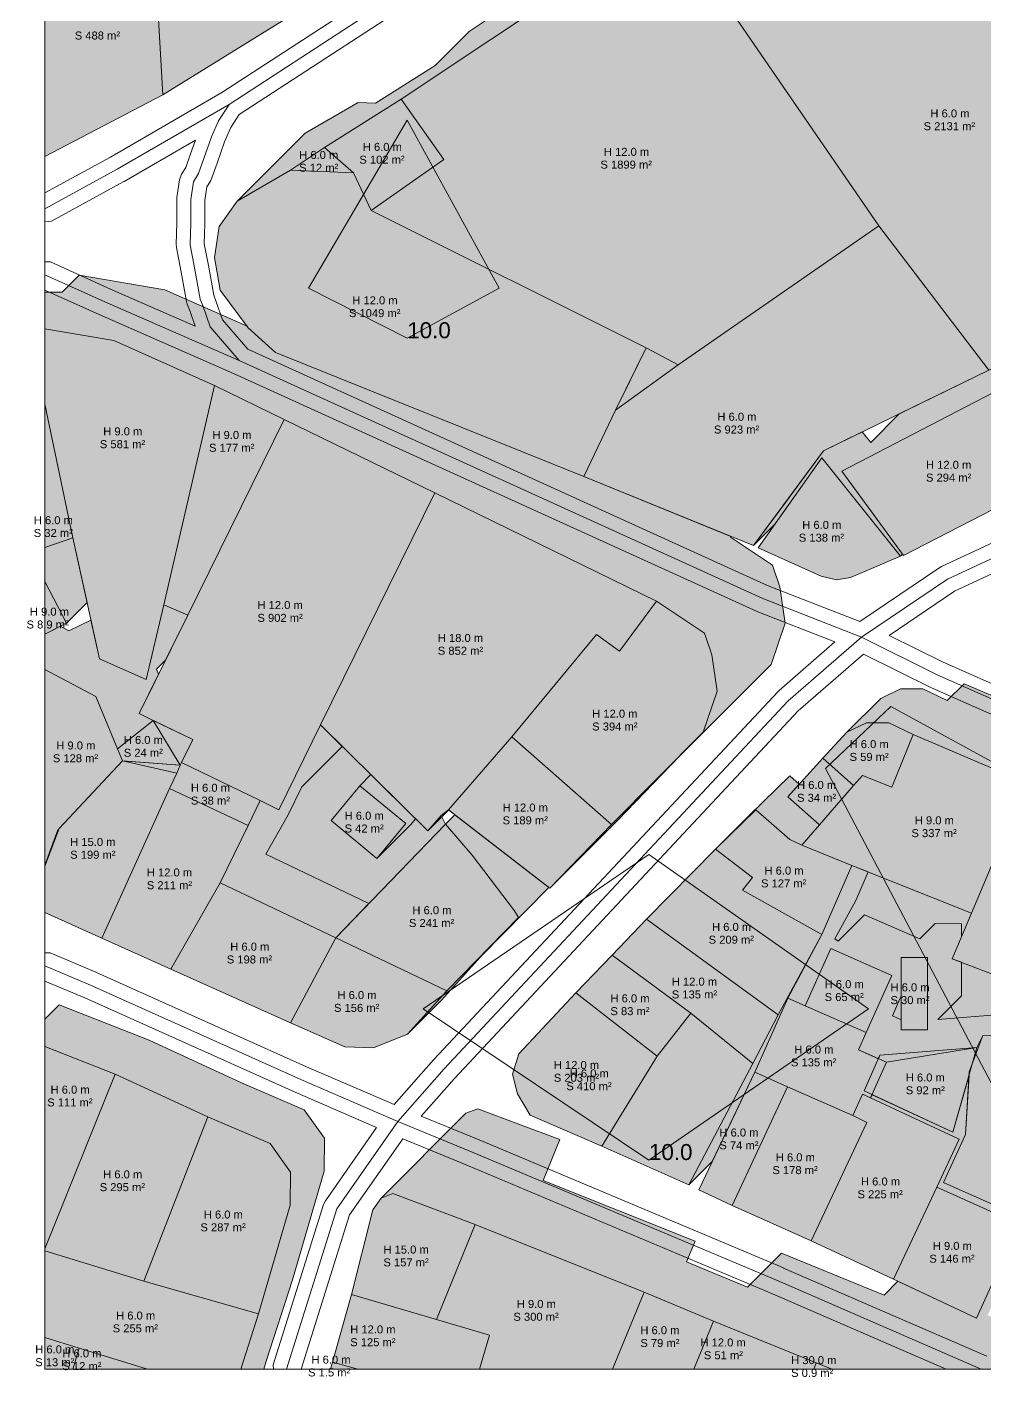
# Model space of a CAD drawing. Header units: metres. Extents: x -4 to 969, y -5 to 964.
# Drawn here: x -2.2 to 117.4, y -1 to 167.8 of the extents above; entities that cross this region are included whole.
import ezdxf

# ---------------------------------------------------------------- set-up
doc = ezdxf.new("R2010")
doc.units = ezdxf.units.M
doc.header["$MEASUREMENT"] = 0
for name, color, linetype, lineweight, true_color in [('TPX_BUILDING_AREAS_TEXT', 7, 'CONTINUOUS', 0, 0x000000), ('TPX_BUILDING_HEIGHTS_TEXT', 7, 'CONTINUOUS', 0, 0x000000), ('TPX_BUILDINGS', 7, 'CONTINUOUS', 0, 0x000000), ('TPX_BUILDINGS_HATCH', 7, 'CONTINUOUS', 0, 0xf0f0f0), ('TPX_BUILDINGS_SHADOWS_HATCH', 7, 'CONTINUOUS', 0, 0x000000), ('TPX_BUILDINGS_SHADOWS_OUTLINES', 7, 'CONTINUOUS', 0, 0x000000), ('TPX_CONTOUR_LINES_5M', 7, 'CONTINUOUS', 0, 0x969696), ('TPX_CONTOUR_LINES_5M_TEXT', 7, 'CONTINUOUS', 0, 0x000000), ('TPX_FRAME_PROJECT', 7, 'CONTINUOUS', 0, 0x000000), ('TPX_ROADS_AXES', 7, 'CONTINUOUS', 0, 0x323232), ('TPX_ROADS_CONTOURS', 7, 'CONTINUOUS', 0, 0x646464), ('TPX_VEGETATION_GREEN_SPACES', 7, 'CONTINUOUS', 0, 0x58ba48), ('TPX_VEGETATION_GREEN_SPACES_HATCH', 7, 'CONTINUOUS', 0, 0x58ba48)]:
    doc.layers.add(name, color=color, linetype=linetype, lineweight=lineweight, true_color=true_color)
doc.styles.add('TPX_TEXTE', font='arial.ttf')

msp = doc.modelspace()

# ---------------------------------------------------------------- hatches: boundary and pattern name
at = {"layer": 'TPX_BUILDINGS_HATCH'}
for points in [[(0, 206.1), (0, 151.58), (14.76, 159.28), (14.22, 168.72), (10.08, 183.57), (4.79, 195.41), (3.73, 197.76), (0, 206.1)], [(100.56, 195.75), (78.07, 181.08), (104.28, 142.9), (118.02, 124.88), (119.92, 125.81), (147.69, 139.54), (100.56, 195.75)], [(25.62, 192.9), (10.08, 183.57), (14.22, 168.72), (14.76, 159.28), (37.48, 173.35), (35.72, 176.06), (25.62, 192.9)], [(49.91, 151.18), (40.8, 144.82), (75.19, 127.67), (79.19, 125.54), (104.28, 142.9), (78.07, 181.08), (44.57, 158.72), (49.91, 151.18)], [(44.57, 158.72), (34.99, 152.68), (38.58, 149.54), (40.8, 144.82), (49.91, 151.18), (44.57, 158.72)], [(34.99, 152.68), (30.71, 149.85), (38.58, 149.54), (34.99, 152.68)], [(21.79, 142.83), (21.21, 138.94), (21.95, 134.84), (25.44, 130.15), (28.84, 127.07), (67.4, 111.56), (71.35, 119.86), (75.19, 127.67), (40.8, 144.82), (38.58, 149.54), (30.71, 149.85), (24.07, 145.99), (21.79, 142.83)], [(71.35, 119.86), (67.4, 111.56), (88.61, 102.95), (97.37, 114.78), (118.02, 124.88), (104.28, 142.9), (79.19, 125.54), (71.35, 119.86)], [(0, 130.03), (0, 120.63), (3.53, 103.9), (6.83, 88.76), (12.7, 86.2), (14.89, 95.51), (21.24, 122.95), (8.65, 128.55), (0, 130.03)], [(21.24, 122.95), (14.89, 95.51), (17.87, 94.23), (29.93, 118.69), (21.24, 122.95)], [(118.54, 122.04), (99.66, 112.23), (107.35, 101.68), (126.95, 111.76), (120.45, 122.97), (118.54, 122.04)], [(0, 120.63), (0, 102.71), (3.53, 103.9), (0, 120.63)], [(17.87, 94.23), (11.81, 81.93), (13.56, 81.07), (18.5, 78.68), (17.08, 75.83), (26.92, 71.05), (29.26, 69.9), (34.48, 80.51), (48.78, 109.52), (29.93, 118.69), (17.87, 94.23)], [(97.16, 113.91), (89.21, 102.66), (97.06, 99.12), (99, 98.64), (100.72, 98.93), (106.99, 101.61), (97.16, 113.91)], [(48.78, 109.52), (34.48, 80.51), (47.9, 67.28), (49.55, 69.2), (50.46, 69.89), (58.39, 79.04), (68.96, 91.81), (71.84, 89.72), (76.5, 95.99), (48.78, 109.52)], [(0, 98.46), (0, 91.86), (2.7, 93.24), (0, 98.46)], [(68.96, 91.81), (58.39, 79.04), (70.84, 68.07), (82.33, 79.6), (84.08, 84.73), (83.4, 89.29), (82.5, 91.99), (76.5, 95.99), (71.84, 89.72), (68.96, 91.81)], [(0, 87.46), (0, 63), (1.6, 67.28), (1.82, 67.57), (9.73, 76.03), (9.11, 77.53), (6.38, 84.06), (0, 87.46)], [(13.56, 81.07), (9.11, 77.53), (9.73, 76.03), (16.94, 75.49), (13.56, 81.07)], [(100.27, 79.6), (97.26, 76.38), (101.12, 72.95), (102.22, 74.21), (105.89, 72.74), (108.57, 79.3), (105.54, 80.77), (102.73, 80.77), (100.27, 79.6)], [(58.39, 79.04), (50.46, 69.89), (63.14, 60.11), (70.84, 68.07), (58.39, 79.04)], [(96.85, 68.03), (94.64, 65.48), (100.9, 62.96), (115.85, 56.97), (119.12, 64.68), (122.8, 73.25), (108.57, 79.3), (105.89, 72.74), (102.22, 74.21), (101.12, 72.95), (96.85, 68.03)], [(0, 62.85), (0, 57.07), (7.14, 53.86), (15.6, 72.59), (16.52, 74.49), (9.73, 76.03), (1.82, 67.57), (0, 62.85)], [(97.26, 76.38), (92.9, 71.53), (96.85, 68.03), (101.12, 72.95), (97.26, 76.38)], [(16.52, 74.49), (15.6, 72.59), (25.43, 67.94), (26.92, 71.05), (17.08, 75.83), (16.94, 75.49), (16.52, 74.49)], [(15.6, 72.59), (7.14, 53.86), (15.78, 49.99), (21.94, 60.79), (25.43, 67.94), (15.6, 72.59)], [(39.39, 72.92), (35.8, 68.56), (41.53, 63.82), (45.13, 68.18), (39.39, 72.92)], [(88.88, 69.89), (83.84, 64.97), (88.48, 61.46), (87.24, 59.85), (97.15, 54.34), (100.9, 62.96), (94.64, 65.48), (93.13, 66.18), (88.88, 69.89)], [(50.12, 68.13), (36.39, 53.92), (50.25, 47.27), (59.23, 56.44), (58.74, 57.29), (53.42, 64.24), (50.12, 68.13)], [(83.84, 64.97), (75.25, 56.22), (91.68, 44.3), (97.15, 54.34), (87.24, 59.85), (88.48, 61.46), (83.84, 64.97)], [(115.85, 56.97), (113.43, 51.3), (120.65, 48.54), (127.89, 52.64), (131.69, 59.35), (119.12, 64.68), (115.85, 56.97)], [(21.94, 60.79), (15.78, 49.99), (30.73, 43.29), (36.39, 53.92), (21.94, 60.79)], [(75.25, 56.22), (70.95, 51.72), (80.78, 44.48), (88.54, 38.2), (91.68, 44.3), (75.25, 56.22)], [(36.39, 53.92), (30.73, 43.29), (37.51, 40.28), (41.1, 40.14), (45.34, 41.87), (50.25, 47.27), (36.39, 53.92)], [(98.26, 52.56), (95.08, 45.41), (102.68, 42.06), (105.88, 49.21), (98.26, 52.56)], [(70.95, 51.72), (66.4, 47.05), (76.55, 39.12), (80.78, 44.48), (70.95, 51.72)], [(110.34, 51.43), (107.06, 51.43), (107.06, 42.4), (110.35, 42.4), (110.34, 51.43)], [(59.26, 39.42), (58.47, 36.87), (59.11, 34.4), (60.67, 31.75), (69.64, 27.86), (76.55, 39.12), (66.4, 47.05), (59.26, 39.42)], [(59.26, 39.42), (58.47, 36.87), (59.11, 34.4), (60.67, 31.75), (69.64, 27.86), (80.51, 23.01), (88.54, 38.2), (80.78, 44.48), (76.55, 39.12), (66.4, 47.05), (59.26, 39.42)], [(92.91, 46.36), (88.78, 37.1), (92.86, 35.29), (101.02, 31.69), (102.22, 34.36), (103.25, 33.9), (105.23, 38.35), (101.72, 39.9), (102.68, 42.06), (95.08, 45.41), (92.91, 46.36)], [(115.1, 29.33), (112.36, 23.33), (122.18, 18.93), (124.67, 25.57), (126.59, 24.63), (127.23, 36.99), (127.69, 39.2), (127.45, 39.65), (124.36, 41.62), (117.28, 41.7), (115.57, 37.16), (115.1, 29.33)], [(0, 40.33), (0, 15.04), (8.79, 36.86), (0, 40.33)], [(104.42, 39.23), (102.45, 34.76), (113.51, 29.62), (116.54, 40.18), (104.42, 39.23)], [(0, 15.04), (0, 14.78), (12.39, 11.01), (20.37, 31.52), (8.79, 36.86), (0, 15.04)], [(88.78, 37.1), (81.77, 22.41), (85.96, 20.46), (92.86, 35.29), (88.78, 37.1)], [(92.86, 35.29), (85.96, 20.46), (95.82, 16.02), (102.79, 30.83), (101.02, 31.69), (92.86, 35.29)], [(102.79, 30.83), (95.82, 16.02), (106.11, 11.25), (111.51, 22.74), (114.33, 28.75), (103.25, 33.9), (102.22, 34.36), (101.02, 31.69), (102.79, 30.83)], [(20.37, 31.52), (12.39, 11.01), (26.74, 6.91), (30.69, 20.48), (30.74, 24.6), (28.19, 28.18), (20.37, 31.52)], [(111.51, 22.74), (106.11, 11.25), (116.49, 6.37), (121.83, 18.12), (112, 22.52), (111.51, 22.74)], [(41.03, 19.92), (38.33, 9.33), (48.99, 6.2), (53.79, 18.08), (43.53, 21.93), (42.05, 21.36), (41.03, 19.92)], [(53.79, 18.08), (48.99, 6.2), (55.62, 4.25), (54.36, 0), (70.97, 0), (74.94, 9.62), (53.79, 18.08)], [(0, 14.78), (0, 3.94), (4.3, 2.62), (12.84, 0), (24.51, 0), (26.74, 6.91), (12.39, 11.01), (0, 14.78)], [(38.33, 9.33), (35.98, 0.87), (39.13, 0), (54.36, 0), (55.62, 4.25), (48.99, 6.2), (38.33, 9.33)], [(74.94, 9.62), (70.97, 0), (81.15, 0), (83.62, 6), (74.94, 9.62)], [(83.62, 6), (81.15, 0), (96.14, 0), (96.46, 0.77), (83.62, 6)], [(0, 3.94), (0, 0), (3.51, 0), (4.3, 2.62), (0, 3.94)], [(4.3, 2.62), (3.51, 0), (12.84, 0), (4.3, 2.62)], [(35.98, 0.87), (35.72, 0), (39.13, 0), (35.98, 0.87)], [(96.46, 0.77), (96.14, 0), (98.43, 0), (96.46, 0.77)]]:
    msp.add_hatch(color=256, dxfattribs=at).paths.add_polyline_path(points)
at = {"layer": 'TPX_BUILDINGS_SHADOWS_HATCH'}
for points in [[(32.56, 154.47), (24.07, 145.99), (30.71, 149.85), (34.99, 152.68), (44.57, 158.72), (78.07, 181.08), (100.56, 195.75), (106.91, 188.18), (100.32, 197.07), (87.25, 188.55), (86.55, 189.57), (53.05, 167.2), (48.81, 162.96), (41.34, 158.25), (39.19, 158.33), (32.56, 154.47)], [(92.01, 107.53), (88.61, 102.95), (91.33, 105.66), (97.16, 113.91), (106.99, 101.61), (107.23, 101.85), (99.66, 112.23), (118.54, 122.04), (120.45, 122.97), (126.95, 111.76), (127.12, 111.93), (121.55, 122.78), (127.59, 125.83), (133.21, 114.89), (127.81, 126.04), (132.06, 128.07), (137.58, 116.65), (138.05, 117.12), (132.04, 129.14), (144.49, 135.44), (150.62, 123.21), (150.93, 123.53), (145.38, 134.48), (148.95, 136.26), (150.24, 136.9), (154.8, 127.92), (155.82, 125.89), (156.03, 126.1), (150.47, 136.99), (153.68, 138.69), (151.04, 142.85), (162.41, 147.73), (169.84, 132.31), (170.46, 132.93), (170.34, 132.88), (165.97, 142.44), (167.64, 143.2), (166.51, 145.67), (171.63, 147.99), (172.73, 145.57), (177.95, 147.93), (182.34, 138.3), (182.62, 138.57), (177.54, 150.07), (176.97, 149.81), (176.49, 150.86), (176.04, 150.66), (176.03, 150.41), (164.53, 145.17), (161.93, 148.94), (160.42, 148.45), (149.06, 143.58), (151.7, 139.41), (148.48, 137.71), (147.83, 139.22), (137.21, 133.86), (134.17, 132.41), (133.95, 132.2), (129.74, 130.06), (129.47, 130.53), (119.92, 125.81), (118.02, 124.88), (106.83, 119.41), (103.26, 115.83), (102.21, 117.14), (97.37, 114.78), (92.01, 107.53)], [(0, 134.59), (0, 130.03), (8.65, 128.55), (21.24, 122.95), (29.93, 118.69), (48.78, 109.52), (76.5, 95.99), (82.5, 91.99), (83.4, 89.29), (84.08, 84.73), (82.33, 79.6), (70.84, 68.07), (63.14, 60.11), (71.63, 68.6), (79.33, 76.56), (90.81, 88.08), (92.56, 93.22), (91.88, 97.77), (90.99, 100.48), (85.72, 103.99), (85.79, 104.09), (67.4, 111.56), (28.84, 127.07), (25.44, 130.15), (25.3, 130.34), (15.01, 134.92), (4.31, 136.74), (2.18, 134.62), (0, 134.59)], [(72.17, 121.53), (71.35, 119.86), (79.19, 125.54), (75.19, 127.67), (72.17, 121.53)], [(0, 102.71), (0, 98.46), (2.7, 93.24), (5.29, 95.83), (3.53, 103.9), (0, 102.71)], [(0, 91.86), (0, 87.46), (6.38, 84.06), (9.11, 77.53), (13.56, 81.07), (11.81, 81.93), (14.24, 86.85), (13.97, 87.48), (15.1, 88.61), (17.87, 94.23), (14.89, 95.51), (12.7, 86.2), (6.83, 88.76), (5.77, 93.63), (3.03, 92.28), (1.97, 92.87), (0, 91.86)], [(104.51, 83.84), (100.27, 79.6), (102.73, 80.77), (105.54, 80.77), (108.57, 79.3), (122.8, 73.25), (136.77, 67.33), (133.96, 60.79), (133.09, 58.76), (131.69, 59.35), (127.89, 52.64), (132.14, 56.89), (133.34, 59.01), (143.7, 69.37), (144.57, 71.39), (146.78, 76.55), (132.31, 82.76), (129.16, 79.62), (114.93, 85.67), (112.81, 83.55), (109.78, 85.01), (106.97, 85.01), (104.51, 83.84)], [(13.66, 81.02), (13.56, 81.07), (16.94, 75.49), (17.08, 75.83), (18.5, 78.68), (13.66, 81.02)], [(25.43, 67.94), (21.94, 60.79), (36.39, 53.92), (40.53, 58.21), (27.62, 64.36), (30.43, 69.28), (32.14, 72.79), (37.19, 77.84), (34.48, 80.51), (29.26, 69.9), (26.92, 71.05), (25.43, 67.94)], [(10.12, 76), (9.73, 76.03), (16.52, 74.49), (16.94, 75.49), (10.12, 76)], [(40.78, 74.31), (39.39, 72.92), (45.13, 68.18), (41.53, 63.82), (45.77, 68.07), (46.37, 68.79), (40.78, 74.31)], [(88.08, 69.21), (83.84, 64.97), (88.88, 69.89), (93.13, 66.18), (94.64, 65.48), (96.85, 68.03), (92.9, 71.53), (94.31, 73.1), (93.13, 74.14), (88.08, 69.21)], [(48.96, 45.86), (45.34, 41.87), (49.59, 46.12), (54.49, 51.51), (63.01, 60.21), (51.26, 69.27), (50.12, 68.13), (53.42, 64.24), (58.74, 57.29), (59.23, 56.44), (50.25, 47.27), (48.96, 45.86)], [(49.55, 69.2), (47.9, 67.28), (50.48, 69.86), (50.46, 69.89), (49.55, 69.2)], [(0, 63), (0, 62.85), (1.82, 67.57), (1.6, 67.28), (1, 65.67), (0, 63)], [(0, 43.74), (0, 40.33), (8.79, 36.86), (20.37, 31.52), (28.19, 28.18), (30.74, 24.6), (30.69, 20.48), (26.74, 6.91), (24.51, 0), (27.4, 0), (27.7, 0.98), (30.98, 11.15), (34.93, 24.72), (34.98, 28.85), (32.43, 32.42), (24.61, 35.76), (13.04, 41.1), (1.8, 45.54), (0, 43.74)]]:
    msp.add_hatch(color=256, dxfattribs=at).paths.add_polyline_path(points)
h = msp.add_hatch(color=256, dxfattribs=at)
h.paths.add_polyline_path([(52.66, 31.97), (42.05, 21.36), (43.53, 21.93), (53.79, 18.08), (74.94, 9.62), (83.62, 6), (96.46, 0.77), (98.43, 0), (137.23, 0), (138.11, 2.04), (142.64, 0), (147.61, 0), (149.65, 3), (144.77, 5.19), (147.38, 7.8), (148.39, 11.42), (144.33, 12.56), (143.63, 11.85), (141.21, 12.8), (143.78, 18.33), (141.22, 19.5), (144.62, 26.78), (140.45, 28.69), (136.21, 24.45), (140.37, 22.53), (136.98, 15.26), (139.53, 14.08), (134.82, 3.95), (134.18, 2.59), (129.86, 4.57), (128.77, 2.04), (117.88, 6.74), (123.22, 18.49), (125.56, 24.41), (128.44, 23.17), (131.44, 21.89), (129.45, 17.29), (133.8, 15.43), (134.43, 15.17), (134.55, 15.43), (132.45, 16.39), (135.84, 23.65), (135.81, 23.66), (137.8, 28.25), (134.8, 29.54), (131.93, 30.77), (130.88, 29.72), (130.96, 31.23), (128.92, 32.09), (131.29, 37.66), (131.47, 41.24), (131.93, 43.44), (131.69, 43.89), (128.6, 45.86), (121.52, 45.94), (119.94, 44.36), (111.66, 43.71), (114.59, 46.64), (114.59, 50.86), (113.43, 51.3), (114.59, 54.01), (114.59, 55.67), (111.3, 55.68), (109.4, 53.77), (102.5, 56.8), (99.19, 53.49), (98.78, 53.79), (101.39, 58.58), (102.94, 62.14), (100.9, 62.96), (97.15, 54.34), (91.68, 44.3), (88.54, 38.2), (80.51, 23.01), (83.46, 25.96), (88.78, 37.1), (92.91, 46.36), (95.08, 45.41), (98.26, 52.56), (105.88, 49.21), (102.68, 42.06), (101.72, 39.9), (104.23, 38.79), (104.42, 39.23), (116.54, 40.18), (116, 38.28), (117.28, 41.7), (124.36, 41.62), (127.45, 39.65), (127.69, 39.2), (127.23, 36.99), (126.59, 24.63), (124.67, 25.57), (122.18, 18.93), (112.36, 23.33), (115.1, 29.33), (115.55, 36.72), (113.51, 29.62), (103.43, 34.3), (103.25, 33.9), (114.33, 28.75), (111.51, 22.74), (112, 22.52), (121.83, 18.12), (116.49, 6.37), (106.67, 10.98), (104.94, 9.26), (92.1, 14.48), (87.86, 10.24), (80.24, 13.42), (81.3, 15.99), (62.33, 23.57), (64.39, 28.68), (54.13, 32.54), (52.66, 31.97)])
h.paths.add_polyline_path([(105.97, 44.14), (106.92, 46.3), (107.06, 46.6), (107.06, 51.43), (110.34, 51.43), (110.35, 42.4), (107.06, 42.4), (107.06, 43.66), (105.97, 44.14)], flags=16)
h.paths.add_polyline_path([(139.07, 4.7), (140.09, 8.31), (144.15, 7.17), (143.13, 3.56), (139.07, 4.7)], flags=16)
at = {"layer": 'TPX_VEGETATION_GREEN_SPACES_HATCH'}
for points in [[(25.43, 67.94), (21.94, 60.79), (36.39, 53.92), (50.12, 68.13), (49.55, 69.2), (47.9, 67.28), (34.48, 80.51), (29.26, 69.9), (26.92, 71.05), (25.43, 67.94)], [(97.15, 54.34), (92.91, 46.36), (95.08, 45.41), (98.26, 52.56), (105.88, 49.21), (102.68, 42.06), (101.72, 39.9), (105.23, 38.35), (116.54, 40.18), (117.28, 41.7), (124.36, 41.62), (127.45, 39.65), (127.69, 39.2), (128.34, 41.69), (134.71, 42.1), (143.2, 63.36), (133.96, 60.79), (133.09, 58.76), (131.69, 59.35), (127.89, 52.64), (120.65, 48.54), (113.43, 51.3), (115.85, 56.97), (100.9, 62.96), (97.15, 54.34)]]:
    msp.add_hatch(color=256, dxfattribs=at).paths.add_polyline_path(points)

# ---------------------------------------------------------------- linework, layer by layer
at = {"layer": 'TPX_BUILDINGS', "elevation": 0.04}
for points in [[(0, 206.1), (0, 151.58), (14.76, 159.28), (14.22, 168.72), (10.08, 183.57), (4.79, 195.41), (3.73, 197.76)], [(100.56, 195.75), (78.07, 181.08), (104.28, 142.9), (118.02, 124.88), (119.92, 125.81), (147.69, 139.54)], [(25.62, 192.9), (10.08, 183.57), (14.22, 168.72), (14.76, 159.28), (37.48, 173.35), (35.72, 176.06)], [(49.91, 151.18), (40.8, 144.82), (75.19, 127.67), (79.19, 125.54), (104.28, 142.9), (78.07, 181.08), (44.57, 158.72)], [(44.57, 158.72), (34.99, 152.68), (38.58, 149.54), (40.8, 144.82), (49.91, 151.18)], [(34.99, 152.68), (30.71, 149.85), (38.58, 149.54)], [(21.79, 142.83), (21.21, 138.94), (21.95, 134.84), (25.44, 130.15), (28.84, 127.07), (67.4, 111.56), (71.35, 119.86), (75.19, 127.67), (40.8, 144.82), (38.58, 149.54), (30.71, 149.85), (24.07, 145.99)], [(71.35, 119.86), (67.4, 111.56), (88.61, 102.95), (97.37, 114.78), (118.02, 124.88), (104.28, 142.9), (79.19, 125.54)], [(0, 130.03), (0, 120.63), (3.53, 103.9), (6.83, 88.76), (12.7, 86.2), (14.89, 95.51), (21.24, 122.95), (8.65, 128.55)], [(21.24, 122.95), (14.89, 95.51), (17.87, 94.23), (29.93, 118.69)], [(118.54, 122.04), (99.66, 112.23), (107.35, 101.68), (126.95, 111.76), (120.45, 122.97)], [(0, 120.63), (0, 102.71), (3.53, 103.9)], [(17.87, 94.23), (11.81, 81.93), (13.56, 81.07), (18.5, 78.68), (17.08, 75.83), (26.92, 71.05), (29.26, 69.9), (34.48, 80.51), (48.78, 109.52), (29.93, 118.69)], [(97.16, 113.91), (89.21, 102.66), (97.06, 99.12), (99, 98.64), (100.72, 98.93), (106.99, 101.61)], [(48.78, 109.52), (34.48, 80.51), (47.9, 67.28), (49.55, 69.2), (50.46, 69.89), (58.39, 79.04), (68.96, 91.81), (71.84, 89.72), (76.5, 95.99)], [(0, 98.46), (0, 91.86), (2.7, 93.24)], [(68.96, 91.81), (58.39, 79.04), (70.84, 68.07), (82.33, 79.6), (84.08, 84.73), (83.4, 89.29), (82.5, 91.99), (76.5, 95.99), (71.84, 89.72)], [(0, 87.46), (0, 63), (1.6, 67.28), (1.82, 67.57), (9.73, 76.03), (9.11, 77.53), (6.38, 84.06)], [(13.56, 81.07), (9.11, 77.53), (9.73, 76.03), (16.94, 75.49)], [(100.27, 79.6), (97.26, 76.38), (101.12, 72.95), (102.22, 74.21), (105.89, 72.74), (108.57, 79.3), (105.54, 80.77), (102.73, 80.77)], [(58.39, 79.04), (50.46, 69.89), (63.14, 60.11), (70.84, 68.07)], [(96.85, 68.03), (94.64, 65.48), (100.9, 62.96), (115.85, 56.97), (119.12, 64.68), (122.8, 73.25), (108.57, 79.3), (105.89, 72.74), (102.22, 74.21), (101.12, 72.95)], [(0, 62.85), (0, 57.07), (7.14, 53.86), (15.6, 72.59), (16.52, 74.49), (9.73, 76.03), (1.82, 67.57)], [(97.26, 76.38), (92.9, 71.53), (96.85, 68.03), (101.12, 72.95)], [(16.52, 74.49), (15.6, 72.59), (25.43, 67.94), (26.92, 71.05), (17.08, 75.83), (16.94, 75.49)], [(15.6, 72.59), (7.14, 53.86), (15.78, 49.99), (21.94, 60.79), (25.43, 67.94)], [(39.39, 72.92), (35.8, 68.56), (41.53, 63.82), (45.13, 68.18)], [(88.88, 69.89), (83.84, 64.97), (88.48, 61.46), (87.24, 59.85), (97.15, 54.34), (100.9, 62.96), (94.64, 65.48), (93.13, 66.18)], [(50.12, 68.13), (36.39, 53.92), (50.25, 47.27), (59.23, 56.44), (58.74, 57.29), (53.42, 64.24)], [(83.84, 64.97), (75.25, 56.22), (91.68, 44.3), (97.15, 54.34), (87.24, 59.85), (88.48, 61.46)], [(115.85, 56.97), (113.43, 51.3), (120.65, 48.54), (127.89, 52.64), (131.69, 59.35), (119.12, 64.68)], [(21.94, 60.79), (15.78, 49.99), (30.73, 43.29), (36.39, 53.92)], [(75.25, 56.22), (70.95, 51.72), (80.78, 44.48), (88.54, 38.2), (91.68, 44.3)], [(36.39, 53.92), (30.73, 43.29), (37.51, 40.28), (41.1, 40.14), (45.34, 41.87), (50.25, 47.27)], [(98.26, 52.56), (95.08, 45.41), (102.68, 42.06), (105.88, 49.21)], [(70.95, 51.72), (66.4, 47.05), (76.55, 39.12), (80.78, 44.48)], [(110.34, 51.43), (107.06, 51.43), (107.06, 42.4), (110.35, 42.4)], [(59.26, 39.42), (58.47, 36.87), (59.11, 34.4), (60.67, 31.75), (69.64, 27.86), (76.55, 39.12), (66.4, 47.05)], [(59.26, 39.42), (58.47, 36.87), (59.11, 34.4), (60.67, 31.75), (69.64, 27.86), (80.51, 23.01), (88.54, 38.2), (80.78, 44.48), (76.55, 39.12), (66.4, 47.05)], [(92.91, 46.36), (88.78, 37.1), (92.86, 35.29), (101.02, 31.69), (102.22, 34.36), (103.25, 33.9), (105.23, 38.35), (101.72, 39.9), (102.68, 42.06), (95.08, 45.41)], [(115.1, 29.33), (112.36, 23.33), (122.18, 18.93), (124.67, 25.57), (126.59, 24.63), (127.23, 36.99), (127.69, 39.2), (127.45, 39.65), (124.36, 41.62), (117.28, 41.7), (115.57, 37.16)], [(0, 40.33), (0, 15.04), (8.79, 36.86)], [(104.42, 39.23), (102.45, 34.76), (113.51, 29.62), (116.54, 40.18)], [(0, 15.04), (0, 14.78), (12.39, 11.01), (20.37, 31.52), (8.79, 36.86)], [(88.78, 37.1), (81.77, 22.41), (85.96, 20.46), (92.86, 35.29)], [(92.86, 35.29), (85.96, 20.46), (95.82, 16.02), (102.79, 30.83), (101.02, 31.69)], [(102.79, 30.83), (95.82, 16.02), (106.11, 11.25), (111.51, 22.74), (114.33, 28.75), (103.25, 33.9), (102.22, 34.36), (101.02, 31.69)], [(20.37, 31.52), (12.39, 11.01), (26.74, 6.91), (30.69, 20.48), (30.74, 24.6), (28.19, 28.18)], [(111.51, 22.74), (106.11, 11.25), (116.49, 6.37), (121.83, 18.12), (112, 22.52)], [(41.03, 19.92), (38.33, 9.33), (48.99, 6.2), (53.79, 18.08), (43.53, 21.93), (42.05, 21.36)], [(53.79, 18.08), (48.99, 6.2), (55.62, 4.25), (54.36, 0), (70.97, 0), (74.94, 9.62)], [(0, 14.78), (0, 3.94), (4.3, 2.62), (12.84, 0), (24.51, 0), (26.74, 6.91), (12.39, 11.01)], [(38.33, 9.33), (35.98, 0.87), (39.13, 0), (54.36, 0), (55.62, 4.25), (48.99, 6.2)], [(74.94, 9.62), (70.97, 0), (81.15, 0), (83.62, 6)], [(83.62, 6), (81.15, 0), (96.14, 0), (96.46, 0.77)], [(0, 3.94), (0, 0), (3.51, 0), (4.3, 2.62)], [(4.3, 2.62), (3.51, 0), (12.84, 0)], [(35.98, 0.87), (35.72, 0), (39.13, 0)], [(96.46, 0.77), (96.14, 0), (98.43, 0)]]:
    msp.add_lwpolyline(points, close=True, dxfattribs=at)
at = {"layer": 'TPX_BUILDINGS_SHADOWS_OUTLINES', "elevation": 0.04}
for points in [[(32.56, 154.47), (24.07, 145.99), (30.71, 149.85), (34.99, 152.68), (44.57, 158.72), (78.07, 181.08), (100.56, 195.75), (106.91, 188.18), (100.32, 197.07), (87.25, 188.55), (86.55, 189.57), (53.05, 167.2), (48.81, 162.96), (41.34, 158.25), (39.19, 158.33)], [(0, 134.59), (0, 130.03), (8.65, 128.55), (21.24, 122.95), (29.93, 118.69), (48.78, 109.52), (76.5, 95.99), (82.5, 91.99), (83.4, 89.29), (84.08, 84.73), (82.33, 79.6), (70.84, 68.07), (63.14, 60.11), (71.63, 68.6), (79.33, 76.56), (90.81, 88.08), (92.56, 93.22), (91.88, 97.77), (90.99, 100.48), (85.72, 103.99), (85.79, 104.09), (67.4, 111.56), (28.84, 127.07), (25.44, 130.15), (25.3, 130.34), (15.01, 134.92), (4.31, 136.74), (2.18, 134.62)], [(72.17, 121.53), (71.35, 119.86), (79.19, 125.54), (75.19, 127.67)], [(0, 102.71), (0, 98.46), (2.7, 93.24), (5.29, 95.83), (3.53, 103.9)], [(0, 91.86), (0, 87.46), (6.38, 84.06), (9.11, 77.53), (13.56, 81.07), (11.81, 81.93), (14.24, 86.85), (13.97, 87.48), (15.1, 88.61), (17.87, 94.23), (14.89, 95.51), (12.7, 86.2), (6.83, 88.76), (5.77, 93.63), (3.03, 92.28), (1.97, 92.87)], [(104.51, 83.84), (100.27, 79.6), (102.73, 80.77), (105.54, 80.77), (108.57, 79.3), (122.8, 73.25), (136.77, 67.33), (133.96, 60.79), (133.09, 58.76), (131.69, 59.35), (127.89, 52.64), (132.14, 56.89), (133.34, 59.01), (143.7, 69.37), (144.57, 71.39), (146.78, 76.55), (132.31, 82.76), (129.16, 79.62), (114.93, 85.67), (112.81, 83.55), (109.78, 85.01), (106.97, 85.01)], [(13.66, 81.02), (13.56, 81.07), (16.94, 75.49), (17.08, 75.83), (18.5, 78.68)], [(25.43, 67.94), (21.94, 60.79), (36.39, 53.92), (40.53, 58.21), (27.62, 64.36), (30.43, 69.28), (32.14, 72.79), (37.19, 77.84), (34.48, 80.51), (29.26, 69.9), (26.92, 71.05)], [(10.12, 76), (9.73, 76.03), (16.52, 74.49), (16.94, 75.49)], [(40.78, 74.31), (39.39, 72.92), (45.13, 68.18), (41.53, 63.82), (45.77, 68.07), (46.37, 68.79)], [(88.08, 69.21), (83.84, 64.97), (88.88, 69.89), (93.13, 66.18), (94.64, 65.48), (96.85, 68.03), (92.9, 71.53), (94.31, 73.1), (93.13, 74.14)], [(48.96, 45.86), (45.34, 41.87), (49.59, 46.12), (54.49, 51.51), (63.01, 60.21), (51.26, 69.27), (50.12, 68.13), (53.42, 64.24), (58.74, 57.29), (59.23, 56.44), (50.25, 47.27)], [(49.55, 69.2), (47.9, 67.28), (50.48, 69.86), (50.46, 69.89)], [(0, 63), (0, 62.85), (1.82, 67.57), (1.6, 67.28), (1, 65.67)], [(105.97, 44.14), (106.92, 46.3), (107.06, 46.6), (107.06, 51.43), (110.34, 51.43), (110.35, 42.4), (107.06, 42.4), (107.06, 43.66)], [(0, 43.74), (0, 40.33), (8.79, 36.86), (20.37, 31.52), (28.19, 28.18), (30.74, 24.6), (30.69, 20.48), (26.74, 6.91), (24.51, 0), (27.4, 0), (27.7, 0.98), (30.98, 11.15), (34.93, 24.72), (34.98, 28.85), (32.43, 32.42), (24.61, 35.76), (13.04, 41.1), (1.8, 45.54)]]:
    msp.add_lwpolyline(points, close=True, dxfattribs=at)
for points in [[(118.02, 124.88), (106.83, 119.41), (103.26, 115.83), (102.21, 117.14), (97.37, 114.78), (92.01, 107.53), (88.61, 102.95), (91.33, 105.66), (97.16, 113.91), (106.99, 101.61), (107.23, 101.85), (99.66, 112.23), (118.54, 122.04)], [(119.94, 44.36), (111.66, 43.71), (114.59, 46.64), (114.59, 50.86), (113.43, 51.3), (114.59, 54.01), (114.59, 55.67), (111.3, 55.68), (109.4, 53.77), (102.5, 56.8), (99.19, 53.49), (98.78, 53.79), (101.39, 58.58), (102.94, 62.14), (100.9, 62.96), (97.15, 54.34), (91.68, 44.3), (88.54, 38.2), (80.51, 23.01), (83.46, 25.96), (88.78, 37.1), (92.91, 46.36), (95.08, 45.41), (98.26, 52.56), (105.88, 49.21), (102.68, 42.06), (101.72, 39.9), (104.23, 38.79), (104.42, 39.23), (116.54, 40.18), (116, 38.28), (117.28, 41.7), (124.36, 41.62)], [(122.18, 18.93), (112.36, 23.33), (115.1, 29.33), (115.55, 36.72), (113.51, 29.62), (103.43, 34.3), (103.25, 33.9), (114.33, 28.75), (111.51, 22.74), (112, 22.52), (121.83, 18.12), (116.49, 6.37), (106.67, 10.98), (104.94, 9.26), (92.1, 14.48), (87.86, 10.24), (80.24, 13.42), (81.3, 15.99), (62.33, 23.57), (64.39, 28.68), (54.13, 32.54), (52.66, 31.97), (42.05, 21.36), (43.53, 21.93), (53.79, 18.08), (74.94, 9.62), (83.62, 6), (96.46, 0.77), (98.43, 0), (137.23, 0)]]:
    msp.add_lwpolyline(points, dxfattribs=at)
at = {"layer": 'TPX_CONTOUR_LINES_5M', "elevation": 0.05}
for points in [[(129.26, 0), (129.26, 15.01), (97.6, 75.05), (105.76, 82.8), (135.97, 66.3), (166.19, 96.25), (196.4, 71.45), (246.23, 75.05), (245.84, 105.07), (222.06, 135.09), (211.55, 195.14), (196.4, 210.09), (166.19, 214.44), (135.97, 193.04), (45.32, 171.7), (15.11, 189.35), (0, 189.35)], [(45.32, 156.12), (32.99, 135.09), (45.32, 128.85), (56.82, 135.09), (45.32, 156.12)], [(75.54, 64.33), (47.29, 45.03), (75.54, 26.13), (102.98, 45.03), (75.54, 64.33)]]:
    msp.add_lwpolyline(points, dxfattribs=at)
at = {"layer": 'TPX_FRAME_PROJECT', "elevation": 0}
msp.add_lwpolyline([(0, 0), (966.9, 0), (966.9, 960.67), (0, 960.67)], close=True, dxfattribs=at)
at = {"layer": 'TPX_ROADS_AXES', "elevation": 0.03}
for points in [[(166.04, 237.21), (153.5, 233.16), (129.18, 222.82), (88.33, 199.99), (53.19, 177.5), (49.93, 175.59), (23.05, 158.06)], [(331.51, 160.39), (321.24, 159.38), (250.65, 156.29), (246.9, 155.86), (242.05, 155.29), (229.46, 151.8), (220.88, 148.95), (112.87, 98.75), (102.11, 91.47)], [(23.05, 158.06), (9.07, 149.97), (0, 145.04)], [(18.17, 140.53), (18.26, 143.22), (18.25, 146.19), (18.59, 148.41), (19.24, 149.44), (19.88, 151.33), (20.85, 154.03), (21.73, 156.01), (23.05, 158.06)], [(24.31, 126.05), (20.7, 130.26), (19.8, 132.81), (19.44, 133.75), (18.78, 137.45), (18.17, 140.53)], [(24.31, 126.05), (7.53, 133.4), (0, 136.79)], [(102.11, 91.47), (89.78, 96.3), (24.31, 126.05)], [(102.11, 91.47), (92.96, 83.52), (49.93, 37.51), (44.14, 30.96)], [(233.59, 32.85), (111.57, 86.77), (102.11, 91.47)], [(0, 50.4), (5.73, 48), (32.02, 36.2), (44.14, 30.96)], [(44.14, 30.96), (36.53, 20.05), (30.22, 0)], [(44.14, 30.96), (53.64, 27.02), (91.68, 11.03), (117.08, 0)]]:
    msp.add_lwpolyline(points, dxfattribs=at)
at = {"layer": 'TPX_ROADS_CONTOURS', "elevation": 0.03}
for points in [[(47.75, 176.25), (22.13, 159.55), (8.21, 151.5), (0, 147.03), (0, 143.41), (0.84, 143.5), (9.9, 148.44), (9.94, 148.46), (18.84, 153.6), (18.24, 151.92), (17.65, 150.2), (17.11, 149.35), (16.86, 148.67), (16.52, 146.46), (16.5, 146.19), (16.51, 143.25), (16.42, 140.59), (16.46, 140.19), (17.06, 137.13), (17.72, 133.44), (17.81, 133.11), (18.16, 132.2), (18.8, 130.38), (8.24, 135), (0.72, 138.39), (0, 138.41), (0, 134.87), (6.82, 131.8), (23.6, 124.45), (89.06, 94.71), (89.14, 94.67), (98.78, 90.9), (91.81, 84.84), (91.68, 84.71), (48.66, 38.7), (48.62, 38.67), (43.67, 33.07), (32.73, 37.8), (6.45, 49.59), (6.4, 49.61), (0.68, 52.01), (0, 52.02), (0, 48.5), (5.03, 46.39), (31.31, 34.6), (41.48, 30.2), (35.1, 21.05), (34.87, 20.58), (28.55, 0.53), (28.6, 0), (32.06, 0), (38.12, 19.27), (44.77, 28.8), (52.97, 25.41), (90.99, 9.42), (112.69, 0), (118.7, 0)], [(220.14, 150.54), (112.13, 100.33), (111.89, 100.2), (101.89, 93.44), (90.46, 97.92), (25.39, 127.49), (22.24, 131.15), (21.45, 133.39), (21.13, 134.22), (20.51, 137.75), (19.93, 140.67), (20.01, 143.16), (20.01, 143.22), (20, 146.07), (20.26, 147.78), (20.72, 148.5), (20.9, 148.88), (21.54, 150.75), (22.48, 153.38), (23.28, 155.18), (24.32, 156.8), (50.85, 174.1)], [(117.78, 1.61), (92.37, 12.63), (92.35, 12.64), (54.32, 28.64), (47.07, 31.63), (51.23, 36.33), (94.18, 82.26), (102.37, 89.38), (110.79, 85.2), (110.86, 85.17), (230.64, 32.24)]]:
    msp.add_lwpolyline(points, dxfattribs=at)
msp.add_lwpolyline([(105.57, 91.7), (113.74, 97.22), (221.53, 147.32), (229.97, 150.12), (242.39, 153.57), (247.1, 154.12), (250.78, 154.55), (321.31, 157.63), (321.41, 157.63), (329.47, 158.43), (328.31, 149.92), (313.72, 99.6), (297.69, 43.08), (294.21, 31.56), (290.28, 18.52), (288.85, 14.35), (280.37, 17.31), (234.25, 34.47), (112.31, 88.35)], close=True, dxfattribs=at)
at = {"layer": 'TPX_VEGETATION_GREEN_SPACES', "elevation": 0}
for points in [[(25.43, 67.94), (21.94, 60.79), (36.39, 53.92), (50.12, 68.13), (49.55, 69.2), (47.9, 67.28), (34.48, 80.51), (29.26, 69.9), (26.92, 71.05)], [(97.15, 54.34), (92.91, 46.36), (95.08, 45.41), (98.26, 52.56), (105.88, 49.21), (102.68, 42.06), (101.72, 39.9), (105.23, 38.35), (116.54, 40.18), (117.28, 41.7), (124.36, 41.62), (127.45, 39.65), (127.69, 39.2), (128.34, 41.69), (134.71, 42.1), (143.2, 63.36), (133.96, 60.79), (133.09, 58.76), (131.69, 59.35), (127.89, 52.64), (120.65, 48.54), (113.43, 51.3), (115.85, 56.97), (100.9, 62.96)]]:
    msp.add_lwpolyline(points, close=True, dxfattribs=at)

# ---------------------------------------------------------------- texts
at = {"layer": 'TPX_BUILDING_AREAS_TEXT', "style": 'TPX_TEXTE'}
for s, p in [('S 488 m²', (3.75, 166.19, 0.05)), ('S 2131 m²', (109.87, 154.85, 0.05)), ('S 12 m²', (31.81, 149.66, 0.05)), ('S 102 m²', (39.33, 150.67, 0.05)), ('S 1899 m²', (69.47, 150.05, 0.05)), ('S 1049 m²', (38.03, 131.49, 0.05)), ('S 923 m²', (83.66, 116.94, 0.05)), ('S 581 m²', (6.89, 115.11, 0.05)), ('S 177 m²', (20.54, 114.66, 0.05)), ('S 294 m²', (110.17, 110.93, 0.05)), ('S 32 m²', (-1.37, 104.01, 0.05)), ('S 138 m²', (94.27, 103.42, 0.05)), ('S 8.9 m²', (-2.28, 92.57, 0.05)), ('S 902 m²', (26.59, 93.4, 0.05)), ('S 852 m²', (49.14, 89.29, 0.05)), ('S 394 m²', (68.44, 79.82, 0.05)), ('S 128 m²', (1.01, 75.85, 0.05)), ('S 24 m²', (9.88, 76.54, 0.05)), ('S 59 m²', (100.62, 76.02, 0.05)), ('S 38 m²', (18.27, 70.56, 0.05)), ('S 34 m²', (94.05, 70.91, 0.05)), ('S 42 m²', (37.49, 67.07, 0.05)), ('S 189 m²', (57.24, 68.09, 0.05)), ('S 337 m²', (108.35, 66.49, 0.05)), ('S 199 m²', (3.18, 63.79, 0.05)), ('S 211 m²', (12.76, 59.98, 0.05)), ('S 127 m²', (89.55, 60.21, 0.05)), ('S 241 m²', (45.53, 55.26, 0.05)), ('S 209 m²', (83, 53.17, 0.05)), ('S 198 m²', (22.76, 50.7, 0.05)), ('S 135 m²', (78.39, 46.33, 0.05)), ('S 156 m²', (36.16, 44.65, 0.05)), ('S 65 m²', (97.5, 46.01, 0.05)), ('S 30 m²', (105.73, 45.62, 0.05)), ('S 83 m²', (70.72, 44.24, 0.05)), ('S 135 m²', (93.29, 37.84, 0.05)), ('S 203 m²', (63.64, 35.91, 0.05)), ('S 410 m²', (65.21, 34.86, 0.05)), ('S 111 m²', (0.31, 32.83, 0.05)), ('S 92 m²', (107.64, 34.35, 0.05)), ('S 74 m²', (84.34, 27.47, 0.05)), ('S 178 m²', (90.97, 24.37, 0.05)), ('S 295 m²', (6.87, 22.24, 0.05)), ('S 225 m²', (101.61, 21.35, 0.05)), ('S 287 m²', (19.46, 17.22, 0.05)), ('S 157 m²', (42.34, 12.84, 0.05)), ('S 146 m²', (110.59, 13.3, 0.05)), ('S 300 m²', (58.59, 6.04, 0.05)), ('S 255 m²', (8.49, 4.59, 0.05)), ('S 125 m²', (38.19, 2.86, 0.05)), ('S 79 m²', (74.46, 2.76, 0.05)), ('S 51 m²', (82.4, 1.23, 0.05)), ('S 13 m²', (-1.19, 0.36, 0.05)), ('S 12 m²', (2.2, -0.13, 0.05)), ('S 1.5 m²', (32.92, -0.92, 0.05)), ('S 0.9 m²', (93.31, -0.98, 0.05))]:
    msp.add_text(s, height=1, dxfattribs=at).set_placement(p)
at = {"layer": 'TPX_BUILDING_HEIGHTS_TEXT', "style": 'TPX_TEXTE'}
for s, p in [('H 6.0 m', (110.72, 156.45, 0.05)), ('H 6.0 m', (31.81, 151.26, 0.05)), ('H 6.0 m', (39.76, 152.27, 0.05)), ('H 12.0 m', (69.9, 151.65, 0.05)), ('H 12.0 m', (38.45, 133.09, 0.05)), ('H 6.0 m', (84.09, 118.54, 0.05)), ('H 9.0 m', (7.31, 116.71, 0.05)), ('H 9.0 m', (20.96, 116.26, 0.05)), ('H 12.0 m', (110.17, 112.53, 0.05)), ('H 6.0 m', (-1.37, 105.61, 0.05)), ('H 6.0 m', (94.7, 105.02, 0.05)), ('H 9.0 m', (-1.86, 94.17, 0.05)), ('H 12.0 m', (26.59, 95, 0.05)), ('H 18.0 m', (49.14, 90.89, 0.05)), ('H 12.0 m', (68.44, 81.42, 0.05)), ('H 9.0 m', (1.44, 77.45, 0.05)), ('H 6.0 m', (9.88, 78.14, 0.05)), ('H 6.0 m', (100.62, 77.62, 0.05)), ('H 6.0 m', (18.27, 72.16, 0.05)), ('H 6.0 m', (94.05, 72.51, 0.05)), ('H 6.0 m', (37.49, 68.67, 0.05)), ('H 12.0 m', (57.24, 69.69, 0.05)), ('H 9.0 m', (108.77, 68.09, 0.05)), ('H 15.0 m', (3.18, 65.39, 0.05)), ('H 12.0 m', (12.76, 61.58, 0.05)), ('H 6.0 m', (89.98, 61.81, 0.05)), ('H 6.0 m', (45.96, 56.86, 0.05)), ('H 6.0 m', (83.42, 54.77, 0.05)), ('H 6.0 m', (23.19, 52.3, 0.05)), ('H 12.0 m', (78.39, 47.93, 0.05)), ('H 6.0 m', (36.59, 46.25, 0.05)), ('H 6.0 m', (97.5, 47.61, 0.05)), ('H 6.0 m', (105.73, 47.22, 0.05)), ('H 6.0 m', (70.72, 45.84, 0.05)), ('H 6.0 m', (93.71, 39.44, 0.05)), ('H 12.0 m', (63.64, 37.51, 0.05)), ('H 6.0 m', (65.63, 36.46, 0.05)), ('H 6.0 m', (0.73, 34.43, 0.05)), ('H 6.0 m', (107.64, 35.95, 0.05)), ('H 6.0 m', (84.34, 29.07, 0.05)), ('H 6.0 m', (91.39, 25.97, 0.05)), ('H 6.0 m', (7.3, 23.84, 0.05)), ('H 6.0 m', (102.04, 22.95, 0.05)), ('H 6.0 m', (19.88, 18.82, 0.05)), ('H 15.0 m', (42.34, 14.44, 0.05)), ('H 9.0 m', (111.02, 14.9, 0.05)), ('H 9.0 m', (59.01, 7.64, 0.05)), ('H 6.0 m', (8.92, 6.19, 0.05)), ('H 12.0 m', (38.19, 4.46, 0.05)), ('H 6.0 m', (74.46, 4.36, 0.05)), ('H 12.0 m', (81.97, 2.83, 0.05)), ('H 6.0 m', (-1.19, 1.96, 0.05)), ('H 6.0 m', (2.2, 1.47, 0.05)), ('H 6.0 m', (33.34, 0.68, 0.05)), ('H 30.0 m', (93.31, 0.62, 0.05))]:
    msp.add_text(s, height=1, dxfattribs=at).set_placement(p)
at = {"layer": 'TPX_CONTOUR_LINES_5M_TEXT', "style": 'TPX_TEXTE'}
for p in [(45.32, 128.85, 0.05), (75.54, 26.13, 0.05)]:
    msp.add_text('10.0', height=2, dxfattribs=at).set_placement(p)

doc.saveas('drawing.dxf')
